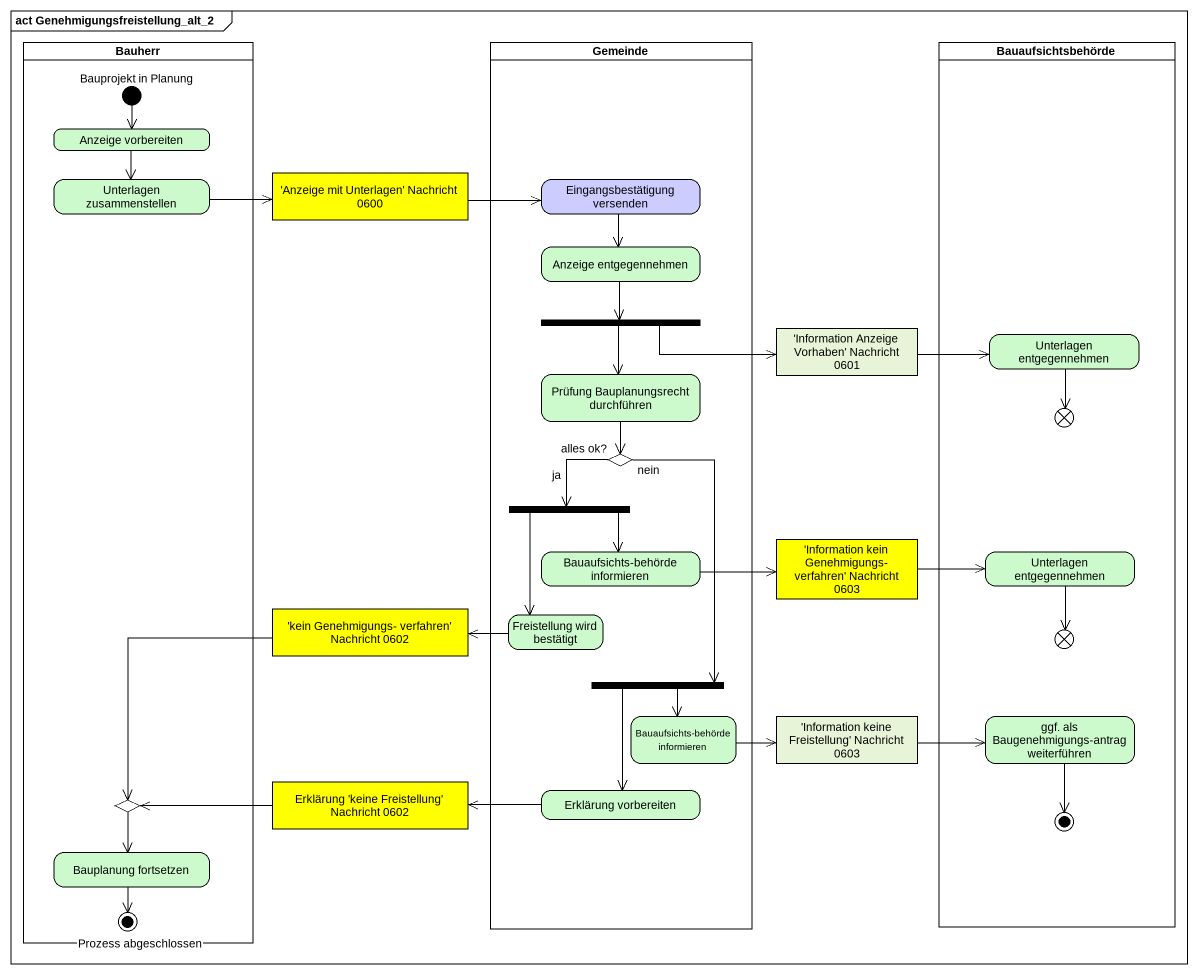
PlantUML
@startuml
mainframe act Genehmigungsfreistellung_alt_2
hide empty description
state Bauherr <<partition>> {
  state "Bauprojekt in Planung" as Bauprojekt_in_Planung <<start>>
  state "Anzeige vorbereiten" as Anzeige_vorbereiten #CCFACC
  state "Unterlagen zusammenstellen" as Unterlagen_zusammenstellen #CCFACC
  state choice1 <<choice>>
  state "Bauplanung fortsetzen" as Bauplanung_fortsetzen #CCFACC
  state "Prozess abgeschlossen" as Prozess_abgeschlossen <<end>>
}
state Gemeinde <<partition>> {
  state "Eingangsbestätigung versenden" as Eingangsbestätigung #CCCCFF
  state "Anzeige entgegennehmen" as Anzeige_entgegennehmen #CCFACC
  state fork1 <<fork>>
  state "Prüfung Bauplanungsrecht durchführen" as Prüfung_Bauplanungsrecht #CCFACC
  state "alles ok?" as alles_ok <<choice>>
  state fork2 <<fork>>
  state "Bauaufsichts-behörde informieren" as Bauaufsichts_behörde #CCFACC
  state "Freistellung wird bestätigt" as Freistellung_wird_bestätigt #CCFACC
  state fork3 <<fork>>
  state "Bauaufsichts-behörde informieren" as Bauaufsichts_behörde_2 #CCFACC
  state "Erklärung vorbereiten" as Erklärung_vorbereiten #CCFACC
}
state Bauaufsichtsbehörde <<partition>> {
  state "Unterlagen entgegennehmen" as Unterlagen_entgegennehmen #CCFACC
  state flowfinal1 <<end>>
  state "Unterlagen entgegennehmen" as Unterlagen_entgegennehmen_2 #CCFACC
  state flowfinal2 <<end>>
  state "ggf. als Baugenehmigungs-antrag weiterführen" as ggf_als_Baugenehmigungs #CCFACC
  ggf_als_Baugenehmigungs --> [*]
}
state "'Anzeige mit Unterlagen' Nachricht 0600" as Anzeige_mit_Unterlagen <<object>> #FFFF00
state "'Information Anzeige Vorhaben' Nachricht 0601" as Information_Anzeige <<object>>
state "'Information kein Genehmigungs- verfahren' Nachricht 0603" as Information_kein <<object>> #FFFF00
state "'kein Genehmigungs- verfahren' Nachricht 0602" as kein_Genehmigungs_verfahren <<object>> #FFFF00
state "'Information keine Freistellung' Nachricht 0603" as Information_keine <<object>>
state "Erklärung 'keine Freistellung' Nachricht 0602" as Erklärung_keine <<object>> #FFFF00
Bauprojekt_in_Planung --> Anzeige_vorbereiten
Anzeige_vorbereiten --> Unterlagen_zusammenstellen
Unterlagen_zusammenstellen -right-> Anzeige_mit_Unterlagen
Anzeige_mit_Unterlagen -right-> Eingangsbestätigung
Eingangsbestätigung --> Anzeige_entgegennehmen
Anzeige_entgegennehmen --> fork1
fork1 -right-> Information_Anzeige
fork1 --> Prüfung_Bauplanungsrecht
Information_Anzeige -right-> Unterlagen_entgegennehmen
Unterlagen_entgegennehmen --> flowfinal1
Prüfung_Bauplanungsrecht --> alles_ok
alles_ok --> fork2 : ja
alles_ok --> fork3 : nein
fork2 --> Bauaufsichts_behörde
fork2 --> Freistellung_wird_bestätigt
Information_kein -right-> Unterlagen_entgegennehmen_2
Bauaufsichts_behörde -right-> Information_kein
Unterlagen_entgegennehmen_2 --> flowfinal2
kein_Genehmigungs_verfahren --> choice1
Freistellung_wird_bestätigt -left-> kein_Genehmigungs_verfahren
fork3 --> Bauaufsichts_behörde_2
fork3 --> Erklärung_vorbereiten
Bauaufsichts_behörde_2 -right-> Information_keine
Information_keine -right-> ggf_als_Baugenehmigungs
choice1 --> Bauplanung_fortsetzen
Erklärung_keine -left-> choice1
Erklärung_vorbereiten -left-> Erklärung_keine
Bauplanung_fortsetzen --> Prozess_abgeschlossen
@enduml
